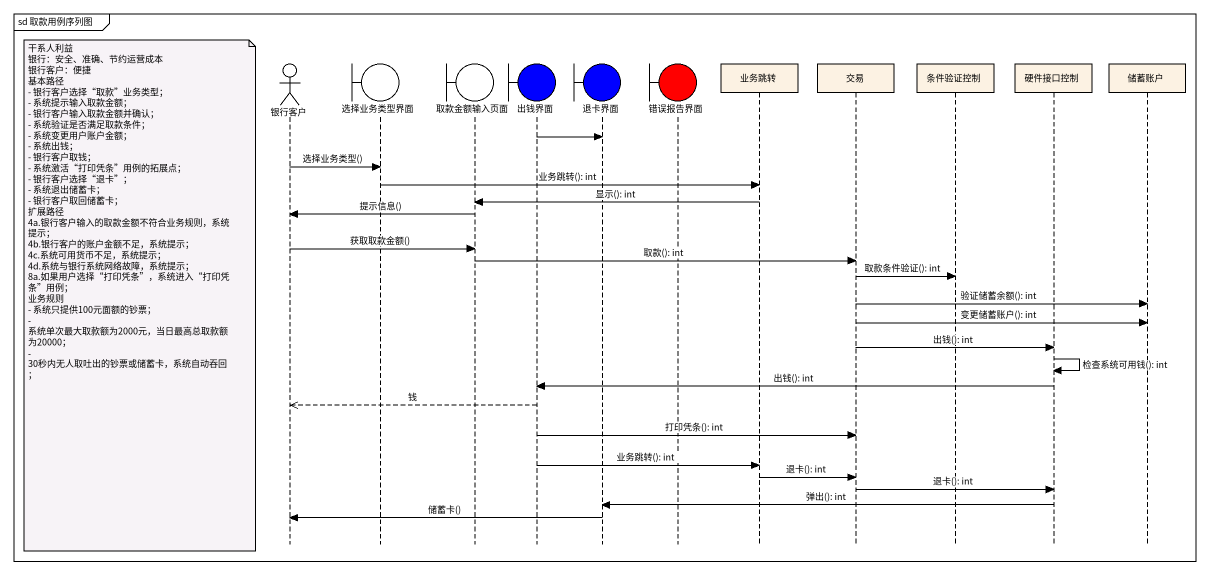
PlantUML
@startuml
mainframe sd 取款用例序列图
hide footbox
actor 银行客户
boundary 选择业务类型界面
boundary 取款金额输入页面
boundary 出钱界面 #0000FF
boundary 退卡界面 #0000FF
boundary 错误报告界面 #FF0000
participant 业务跳转
participant 交易
participant 条件验证控制
participant 硬件接口控制
participant 储蓄账户

出钱界面 -> 退卡界面
银行客户 -> 选择业务类型界面 : 选择业务类型()
选择业务类型界面 -> 业务跳转 : 业务跳转(): int
业务跳转 -> 取款金额输入页面 : 显示(): int
取款金额输入页面 -> 银行客户 : 提示信息()
银行客户 -> 取款金额输入页面 : 获取取款金额()
取款金额输入页面 -> 交易 : 取款(): int
交易 -> 条件验证控制 : 取款条件验证(): int
note left of 银行客户
  干系人利益
  银行：安全、准确、节约运营成本
  银行客户：便捷
  基本路径
  - 银行客户选择“取款”业务类型；
  - 系统提示输入取款金额；
  - 银行客户输入取款金额并确认；
  - 系统验证是否满足取款条件；
  - 系统变更用户账户金额；
  - 系统出钱；
  - 银行客户取钱；
  - 系统激活“打印凭条”用例的拓展点；
  - 银行客户选择“退卡”；
  - 系统退出储蓄卡；
  - 银行客户取回储蓄卡；
  扩展路径
  4a.银行客户输入的取款金额不符合业务规则，系统提示；
  4b.银行客户的账户金额不足，系统提示；
  4c.系统可用货币不足，系统提示；
  4d.系统与银行系统网络故障，系统提示；
  8a.如果用户选择“打印凭条”，系统进入“打印凭条”用例；
  业务规则
  - 系统只提供100元面额的钞票；
  - 系统单次最大取款额为2000元，当日最高总取款额为20000；
  - 30秒内无人取吐出的钞票或储蓄卡，系统自动吞回；
end note
交易 -> 储蓄账户 : 验证储蓄余额(): int
交易 -> 储蓄账户 : 变更储蓄账户(): int
交易 -> 硬件接口控制 : 出钱(): int
硬件接口控制 -> 硬件接口控制 : 检查系统可用钱(): int
硬件接口控制 -> 出钱界面 : 出钱(): int
出钱界面 -->> 银行客户 : 钱
出钱界面 -> 交易 : 打印凭条(): int
出钱界面 -> 业务跳转 : 业务跳转(): int
业务跳转 -> 交易 : 退卡(): int
交易 -> 硬件接口控制 : 退卡(): int
硬件接口控制 -> 退卡界面 : 弹出(): int
退卡界面 -> 银行客户 : 储蓄卡()
@enduml
